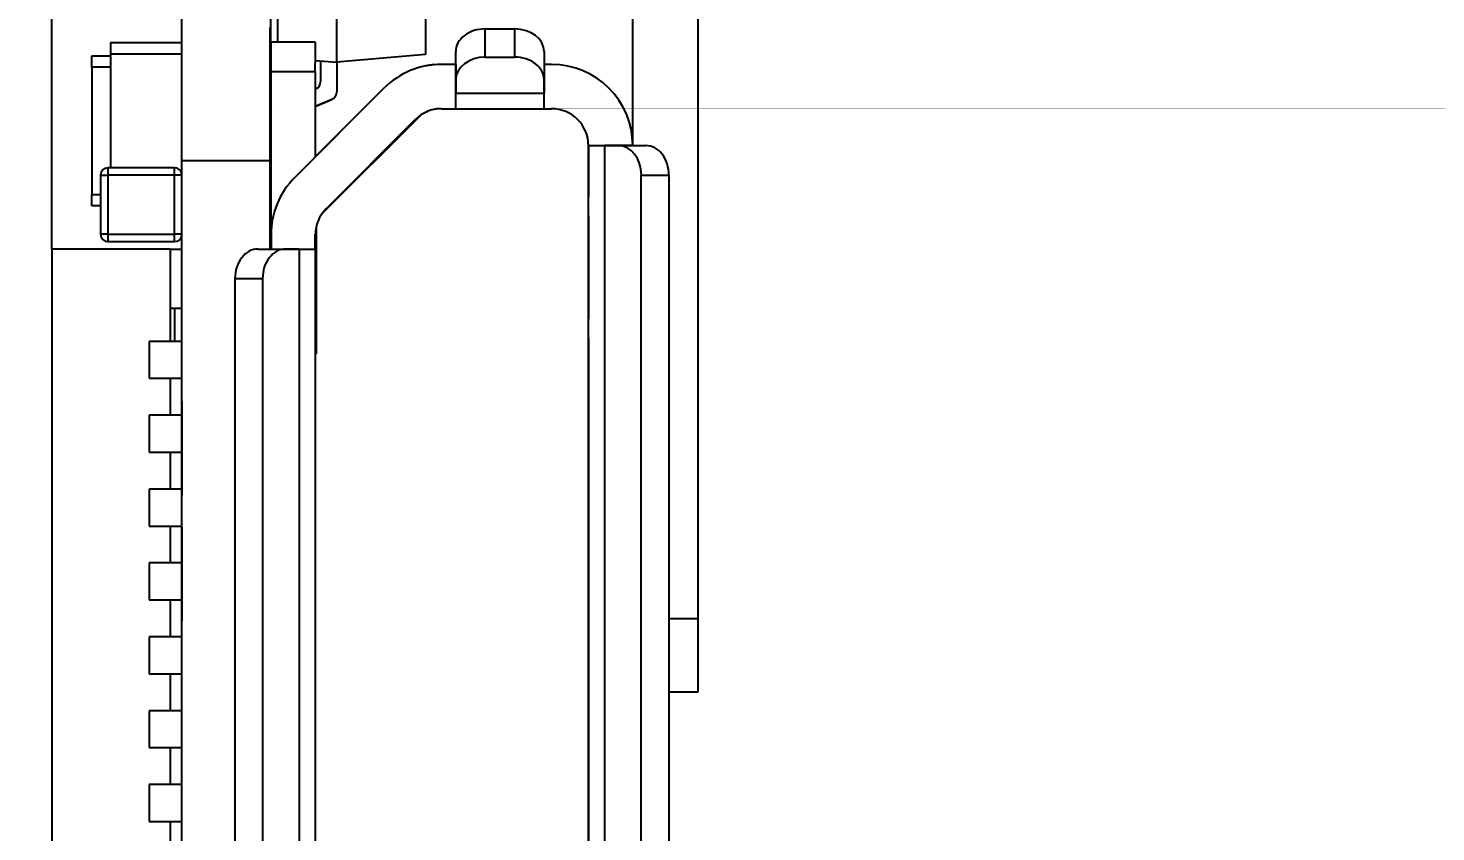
# Model space of a CAD drawing. Extents: x 78 to 182, y 87 to 136.
# Drawn here: x 172.28 to 181.81, y 107.5 to 112.94 of the extents above; entities that cross this region are included whole.
import ezdxf
from ezdxf.enums import TextEntityAlignment as Align

# ---------------------------------------------------------------- set-up
doc = ezdxf.new("R2010")
doc.units = 0
doc.layers.get('0').update_dxf_attribs({"linetype": 'CONTINUOUS'})
doc.layers.add('Dimension007', color=7, linetype='CONTINUOUS')
doc.layers.add('View004', color=7, linetype='CONTINUOUS')
doc.styles.get("Standard").update_dxf_attribs({"font": 'arial.ttf'})
doc.dimstyles.get("Standard").update_dxf_attribs({"dimscale": 0, "dimtxt": 2.5, "dimasz": 2.5, "dimexe": 1.25, "dimexo": 0.625, "dimtad": 1, "dimtxsty": 'STANDARD', "dimcen": 2.5, "dimazin": 3, "dimtfac": 1, "dimtmove": 0, "dimatfit": 3})

# ---------------------------------------------------------------- blocks, each defined once
blk = doc.blocks.new('*Dimension007')
at = {"color": 0}
for points in [[(167.438, 127.776), (167.438, 126.943), (172.438, 127.36)], [(181.812, 127.776), (181.812, 126.943), (176.812, 127.36)]]:
    blk.add_solid(points, dxfattribs=at)
at = {"layer": 'Dimension007'}
for p, q in [((172.438, 111.45), (172.438, 127.36)), ((172.438, 127.36), (176.812, 127.36)), ((176.812, 118.674), (176.812, 127.36))]:
    blk.add_line(p, q, dxfattribs=at)
blk.add_text('4.38', height=3.5, dxfattribs=at).set_placement((170.348, 127.36), align=Align.CENTER)

msp = doc.modelspace()

# ---------------------------------------------------------------- linework, layer by layer
at = {"layer": 'View004'}
for p, q in [((176.373, 112.15), (176.373, 114.95)), ((176.373, 112.15), (176.373, 114.95)), ((176.812, 114.95), (176.812, 108.95)), ((176.812, 114.95), (176.812, 108.95)), ((173.968, 112.85), (173.968, 113.979)), ((173.968, 112.85), (173.968, 113.979)), ((174.368, 112.714), (174.368, 114.014)), ((174.368, 112.714), (174.368, 114.014)), ((174.968, 113.961), (174.968, 112.766)), ((174.968, 113.961), (174.968, 112.766)), ((173.918, 113.05), (173.918, 111.45)), ((173.918, 113.05), (173.918, 111.45)), ((173.918, 113.05), (173.918, 111.45)), ((173.918, 113.05), (173.918, 111.45)), ((175.373, 112.94), (175.572, 112.94)), ((175.373, 112.94), (175.572, 112.94)), ((175.373, 112.748), (175.373, 112.94)), ((175.373, 112.748), (175.373, 112.94)), ((175.572, 112.94), (175.572, 112.748)), ((175.572, 112.94), (175.572, 112.748)), ((172.835, 112.847), (173.317, 112.847)), ((172.835, 112.847), (173.317, 112.847)), ((173.317, 112.847), (173.317, 112.847)), ((173.317, 112.847), (173.317, 112.847)), ((173.917, 112.85), (173.918, 112.85)), ((173.917, 112.85), (173.918, 112.85)), ((173.918, 112.85), (173.923, 112.85)), ((173.918, 112.85), (173.923, 112.85)), ((174.222, 112.85), (173.923, 112.85)), ((174.222, 112.85), (173.923, 112.85)), ((172.708, 112.758), (172.835, 112.758)), ((172.708, 112.758), (172.835, 112.758)), ((172.835, 112.771), (172.835, 112)), ((172.835, 112.771), (173.317, 112.771)), ((172.835, 112.771), (172.835, 112)), ((172.835, 112.771), (173.317, 112.771)), ((173.317, 112.771), (173.317, 112.771)), ((173.317, 112.771), (173.317, 112.771)), ((173.317, 112.75), (173.317, 112.75)), ((173.317, 112.75), (173.317, 112.75)), ((174.222, 112.726), (174.368, 112.714)), ((174.222, 112.726), (174.368, 112.714)), ((174.257, 112.723), (174.257, 112.582)), ((174.257, 112.723), (174.257, 112.582)), ((174.968, 112.766), (174.368, 112.714)), ((174.968, 112.766), (174.368, 112.714)), ((174.368, 112.714), (174.368, 112.514)), ((174.368, 112.714), (174.368, 112.514)), ((174.368, 112.714), (174.368, 112.514)), ((174.368, 112.714), (174.368, 112.514)), ((175.173, 112.595), (175.173, 112.786)), ((175.173, 112.595), (175.173, 112.786)), ((175.373, 112.748), (175.572, 112.748)), ((175.373, 112.748), (175.572, 112.748)), ((175.773, 112.786), (175.773, 112.595)), ((175.773, 112.786), (175.773, 112.595)), ((172.708, 112.682), (172.708, 111.818)), ((172.708, 112.682), (172.708, 111.818)), ((172.835, 112.682), (172.708, 112.682)), ((172.835, 112.682), (172.708, 112.682)), ((173.923, 111.45), (173.923, 112.65)), ((173.923, 111.45), (173.923, 112.65)), ((174.222, 112.65), (173.923, 112.65)), ((174.222, 112.65), (173.923, 112.65)), ((174.222, 112.65), (174.222, 112.074)), ((174.222, 112.65), (174.222, 112.074)), ((175.173, 112.7), (175.076, 112.7)), ((175.173, 112.7), (175.076, 112.7)), ((175.173, 112.7), (175.173, 112.505)), ((175.173, 112.7), (175.173, 112.505)), ((175.773, 112.7), (175.773, 112.505)), ((175.822, 112.7), (175.773, 112.7)), ((175.773, 112.7), (175.773, 112.505)), ((175.822, 112.7), (175.773, 112.7)), ((174.687, 112.539), (174.084, 111.935)), ((174.687, 112.539), (174.084, 111.935)), ((174.687, 112.539), (174.222, 112.074)), ((174.687, 112.539), (174.222, 112.074)), ((174.228, 112.536), (174.222, 112.534)), ((174.222, 112.534), (174.228, 112.536)), ((174.228, 112.536), (174.222, 112.534)), ((174.222, 112.534), (174.228, 112.536)), ((175.173, 112.505), (175.173, 112.595)), ((175.173, 112.505), (175.173, 112.595)), ((175.773, 112.505), (175.773, 112.595)), ((175.773, 112.505), (175.773, 112.595)), ((174.335, 112.463), (174.222, 112.414)), ((174.222, 112.414), (174.335, 112.463)), ((174.335, 112.463), (174.222, 112.414)), ((174.222, 112.414), (174.335, 112.463)), ((175.173, 112.505), (175.773, 112.505)), ((175.173, 112.505), (175.773, 112.505)), ((174.938, 112.358), (174.264, 111.685)), ((174.938, 112.358), (174.264, 111.685)), ((174.296, 111.723), (174.899, 112.327)), ((174.296, 111.723), (174.899, 112.327)), ((175.076, 112.4), (175.173, 112.4)), ((175.076, 112.4), (175.173, 112.4)), ((175.173, 112.4), (175.773, 112.4)), ((175.173, 112.4), (175.773, 112.4)), ((175.773, 112.4), (175.822, 112.4)), ((175.773, 112.4), (175.822, 112.4)), ((173.317, 112.05), (173.317, 112.25)), ((173.317, 112.05), (173.317, 112.25)), ((173.317, 112.05), (173.317, 112.25)), ((173.317, 112.05), (173.317, 112.25)), ((173.317, 112.25), (173.317, 112.25)), ((173.317, 112.25), (173.317, 112.25)), ((173.917, 112.164), (173.918, 112.164)), ((173.917, 112.164), (173.918, 112.164)), ((173.918, 112.164), (173.923, 112.164)), ((173.918, 112.164), (173.923, 112.164)), ((176.072, 112.15), (176.072, 111.925)), ((176.072, 105.75), (176.072, 112.15)), ((176.072, 112.15), (176.072, 111.925)), ((176.072, 105.75), (176.072, 112.15)), ((176.182, 112.15), (176.274, 112.15)), ((176.373, 112.15), (176.182, 112.15)), ((176.182, 112.15), (176.274, 112.15)), ((176.373, 112.15), (176.182, 112.15)), ((176.182, 105.75), (176.182, 112.15)), ((176.182, 105.75), (176.182, 112.15)), ((176.274, 112.15), (176.461, 112.15)), ((176.274, 112.15), (176.461, 112.15)), ((173.317, 111.45), (173.317, 112.05)), ((173.317, 112.05), (173.317, 112.05)), ((173.317, 111.45), (173.317, 112.05)), ((173.317, 112.05), (173.917, 112.05)), ((173.317, 105.85), (173.317, 112.05)), ((173.317, 112.05), (173.917, 112.05)), ((173.317, 105.85), (173.317, 112.05)), ((173.317, 111.45), (173.317, 112.05)), ((173.317, 112.05), (173.317, 112.05)), ((173.317, 111.45), (173.317, 112.05)), ((173.317, 105.85), (173.317, 112.05)), ((173.917, 111.45), (173.917, 112.05)), ((173.917, 111.45), (173.917, 112.05)), ((173.917, 112.05), (173.918, 112.05)), ((173.917, 112.05), (173.918, 112.05)), ((173.918, 112.05), (173.923, 112.05)), ((173.918, 112.05), (173.923, 112.05)), ((172.768, 111.95), (172.768, 111.55)), ((172.768, 111.95), (172.768, 111.55)), ((172.768, 111.95), (172.768, 111.55)), ((172.768, 111.95), (172.768, 111.55)), ((172.768, 111.95), (172.768, 111.55)), ((172.768, 111.95), (172.768, 111.55)), ((173.268, 112), (172.817, 112)), ((173.268, 112), (172.817, 112)), ((173.268, 112), (172.817, 112)), ((173.268, 112), (172.817, 112)), ((173.268, 112), (172.817, 112)), ((173.268, 112), (172.817, 112)), ((172.817, 111.95), (172.817, 111.55)), ((172.817, 111.95), (172.817, 111.55)), ((173.268, 111.95), (172.817, 111.95)), ((173.268, 111.95), (172.817, 111.95)), ((172.817, 111.95), (172.817, 111.55)), ((172.817, 111.95), (172.817, 111.55)), ((173.268, 111.95), (172.817, 111.95)), ((173.268, 111.95), (172.817, 111.95)), ((172.817, 111.95), (172.817, 111.55)), ((173.268, 111.95), (172.817, 111.95)), ((172.817, 111.95), (172.817, 111.55)), ((173.268, 111.95), (172.817, 111.95)), ((173.268, 111.55), (173.268, 111.95)), ((173.268, 111.55), (173.268, 111.95)), ((173.268, 111.55), (173.268, 111.95)), ((173.268, 111.55), (173.268, 111.95)), ((173.268, 111.55), (173.268, 111.95)), ((173.268, 111.55), (173.268, 111.95)), ((176.43, 105.95), (176.43, 111.95)), ((176.43, 105.95), (176.43, 111.95)), ((176.43, 111.95), (176.617, 111.95)), ((176.43, 111.95), (176.617, 111.95)), ((176.618, 105.95), (176.618, 111.95)), ((176.618, 105.95), (176.618, 111.95)), ((173.917, 111.85), (173.918, 111.85)), ((173.917, 111.85), (173.918, 111.85)), ((173.918, 111.85), (173.923, 111.85)), ((173.918, 111.85), (173.923, 111.85)), ((172.708, 111.818), (172.768, 111.818)), ((172.708, 111.818), (172.768, 111.818)), ((176.072, 111.675), (176.072, 111.8)), ((176.072, 111.675), (176.072, 111.8)), ((172.768, 111.742), (172.708, 111.742)), ((172.768, 111.742), (172.708, 111.742)), ((176.072, 110.975), (176.072, 111.675)), ((176.072, 111.675), (176.072, 110.975)), ((176.072, 110.975), (176.072, 111.675)), ((176.072, 111.675), (176.072, 110.975)), ((174.227, 111.596), (174.227, 110.74)), ((174.227, 111.596), (174.227, 110.74)), ((172.817, 111.55), (173.268, 111.55)), ((172.817, 111.55), (173.268, 111.55)), ((172.817, 111.55), (173.268, 111.55)), ((172.817, 111.55), (173.268, 111.55)), ((172.817, 111.55), (173.268, 111.55)), ((172.817, 111.55), (173.268, 111.55)), ((172.817, 111.5), (173.268, 111.5)), ((172.817, 111.5), (173.268, 111.5)), ((172.817, 111.5), (173.268, 111.5)), ((172.817, 111.5), (173.268, 111.5)), ((172.817, 111.5), (173.268, 111.5)), ((172.817, 111.5), (173.268, 111.5)), ((173.923, 111.546), (173.923, 111.45)), ((173.923, 111.546), (173.923, 111.45)), ((174.222, 111.45), (174.222, 111.546)), ((174.222, 111.45), (174.222, 111.546)), ((173.238, 111.45), (172.438, 111.45)), ((172.438, 111.45), (172.438, 104.45)), ((173.238, 111.45), (172.438, 111.45)), ((172.438, 111.45), (172.438, 104.45)), ((173.238, 111.45), (173.238, 110.825)), ((173.238, 111.45), (173.317, 111.45)), ((173.238, 111.45), (173.238, 110.825)), ((173.238, 111.45), (173.317, 111.45)), ((173.317, 111.042), (173.317, 111.45)), ((173.317, 111.042), (173.317, 111.45)), ((173.317, 111.45), (173.317, 111.45)), ((173.317, 111.45), (173.317, 111.45)), ((173.317, 111.45), (173.317, 111.45)), ((173.317, 111.042), (173.317, 111.45)), ((173.317, 111.042), (173.317, 111.45)), ((173.317, 111.45), (173.317, 111.45)), ((173.834, 111.45), (174.021, 111.45)), ((173.834, 111.45), (174.021, 111.45)), ((173.923, 111.45), (174.113, 111.45)), ((173.923, 111.45), (174.113, 111.45)), ((174.113, 111.45), (174.021, 111.45)), ((174.113, 111.45), (174.021, 111.45)), ((174.113, 111.45), (174.113, 106.45)), ((174.113, 111.45), (174.113, 106.45)), ((174.222, 111.45), (174.222, 106.45)), ((174.222, 111.45), (174.222, 106.45)), ((173.678, 106.65), (173.678, 111.25)), ((173.678, 106.65), (173.678, 111.25)), ((173.678, 111.25), (173.865, 111.25)), ((173.678, 111.25), (173.865, 111.25)), ((173.865, 111.25), (173.865, 106.65)), ((173.865, 111.25), (173.865, 106.65)), ((173.238, 111.05), (173.317, 111.05)), ((173.238, 111.05), (173.317, 111.05)), ((173.268, 111.05), (173.268, 110.825)), ((173.268, 111.05), (173.268, 110.825)), ((173.268, 111.05), (173.268, 110.825)), ((173.268, 111.05), (173.268, 110.825)), ((173.268, 111.05), (173.268, 110.825)), ((173.268, 111.05), (173.268, 110.825)), ((173.317, 111.05), (173.317, 111.05)), ((173.317, 111.05), (173.317, 111.05)), ((173.317, 111.042), (173.317, 111.042)), ((173.317, 111.042), (173.317, 111.042)), ((173.317, 111), (173.317, 111)), ((173.317, 110.84), (173.317, 111)), ((173.317, 110.84), (173.317, 111)), ((173.317, 111), (173.317, 111)), ((173.317, 110.84), (173.317, 111)), ((173.317, 110.84), (173.317, 111)), ((176.072, 110.85), (176.072, 110.975)), ((176.072, 110.85), (176.072, 110.975)), ((173.097, 110.825), (173.097, 110.575)), ((173.238, 110.825), (173.097, 110.825)), ((173.097, 110.825), (173.097, 110.575)), ((173.238, 110.825), (173.097, 110.825)), ((173.317, 110.825), (173.238, 110.825)), ((173.317, 110.825), (173.238, 110.825)), ((173.317, 110.84), (173.317, 110.84)), ((173.317, 110.84), (173.317, 110.84)), ((173.317, 110.84), (173.317, 110.84)), ((173.317, 110.84), (173.317, 110.84)), ((173.317, 110.84), (173.317, 110.84)), ((173.317, 110.84), (173.317, 110.84)), ((173.317, 110.84), (173.317, 110.84)), ((173.317, 110.84), (173.317, 110.84)), ((173.317, 110.825), (173.317, 110.825)), ((173.317, 110.825), (173.317, 110.825)), ((173.317, 110.602), (173.317, 110.798)), ((173.317, 110.602), (173.317, 110.798)), ((173.317, 110.602), (173.317, 110.798)), ((173.317, 110.602), (173.317, 110.798)), ((173.317, 110.798), (173.317, 110.798)), ((173.317, 110.798), (173.317, 110.798)), ((174.227, 110.875), (174.222, 110.875)), ((174.227, 110.875), (174.222, 110.875)), ((174.227, 110.757), (174.222, 110.758)), ((174.227, 110.757), (174.222, 110.758)), ((174.227, 110.74), (174.222, 110.74)), ((174.227, 110.74), (174.222, 110.74)), ((176.072, 110.725), (176.072, 107.175)), ((176.072, 110.725), (176.072, 107.175)), ((173.097, 110.575), (173.238, 110.575)), ((173.097, 110.575), (173.238, 110.575)), ((173.238, 110.575), (173.238, 110.325)), ((173.238, 110.575), (173.317, 110.575)), ((173.238, 110.575), (173.238, 110.325)), ((173.238, 110.575), (173.317, 110.575)), ((173.317, 110.602), (173.317, 110.602)), ((173.317, 110.602), (173.317, 110.602)), ((173.317, 110.575), (173.317, 110.575)), ((173.317, 110.575), (173.317, 110.575)), ((173.317, 110.56), (173.317, 110.56)), ((173.317, 110.56), (173.317, 110.56)), ((173.317, 110.418), (173.317, 110.418)), ((173.317, 110.418), (173.317, 110.418)), ((173.097, 110.325), (173.097, 110.075)), ((173.238, 110.325), (173.097, 110.325)), ((173.097, 110.325), (173.097, 110.075)), ((173.238, 110.325), (173.097, 110.325)), ((173.317, 110.325), (173.238, 110.325)), ((173.317, 110.325), (173.238, 110.325)), ((173.317, 110.325), (173.317, 110.325)), ((173.317, 110.325), (173.317, 110.325)), ((173.097, 110.075), (173.238, 110.075)), ((173.097, 110.075), (173.238, 110.075)), ((173.238, 110.075), (173.238, 109.825)), ((173.238, 110.075), (173.317, 110.075)), ((173.238, 110.075), (173.238, 109.825)), ((173.238, 110.075), (173.317, 110.075)), ((173.317, 110.075), (173.317, 110.075)), ((173.317, 110.075), (173.317, 110.075)), ((173.097, 109.825), (173.097, 109.575)), ((173.238, 109.825), (173.097, 109.825)), ((173.097, 109.825), (173.097, 109.575)), ((173.238, 109.825), (173.097, 109.825)), ((173.317, 109.825), (173.238, 109.825)), ((173.317, 109.825), (173.238, 109.825)), ((173.317, 109.825), (173.317, 109.825)), ((173.317, 109.825), (173.317, 109.825)), ((173.317, 109.602), (173.317, 109.783)), ((173.317, 109.602), (173.317, 109.783)), ((173.317, 109.602), (173.317, 109.783)), ((173.317, 109.602), (173.317, 109.783)), ((173.317, 109.783), (173.317, 109.783)), ((173.317, 109.783), (173.317, 109.783)), ((173.097, 109.575), (173.238, 109.575)), ((173.097, 109.575), (173.238, 109.575)), ((173.238, 109.575), (173.238, 109.325)), ((173.238, 109.575), (173.317, 109.575)), ((173.238, 109.575), (173.238, 109.325)), ((173.238, 109.575), (173.317, 109.575)), ((173.317, 109.602), (173.317, 109.602)), ((173.317, 109.602), (173.317, 109.602)), ((173.317, 109.575), (173.317, 109.575)), ((173.317, 109.575), (173.317, 109.575)), ((173.317, 109.568), (173.317, 109.568)), ((173.317, 109.568), (173.317, 109.568)), ((173.097, 109.325), (173.097, 109.075)), ((173.238, 109.325), (173.097, 109.325)), ((173.097, 109.325), (173.097, 109.075)), ((173.238, 109.325), (173.097, 109.325)), ((173.317, 109.325), (173.238, 109.325)), ((173.317, 109.325), (173.238, 109.325)), ((173.317, 109.325), (173.317, 109.325)), ((173.317, 109.325), (173.317, 109.325)), ((173.097, 109.075), (173.238, 109.075)), ((173.097, 109.075), (173.238, 109.075)), ((173.238, 109.075), (173.238, 108.825)), ((173.238, 109.075), (173.317, 109.075)), ((173.238, 109.075), (173.238, 108.825)), ((173.238, 109.075), (173.317, 109.075)), ((173.317, 109.075), (173.317, 109.075)), ((173.317, 109.075), (173.317, 109.075)), ((173.317, 108.933), (173.317, 108.933)), ((173.317, 108.933), (173.317, 108.933)), ((176.618, 108.95), (176.812, 108.95)), ((176.618, 108.95), (176.812, 108.95)), ((176.812, 108.95), (176.812, 108.45)), ((176.812, 108.95), (176.812, 108.45)), ((173.097, 108.825), (173.097, 108.575)), ((173.238, 108.825), (173.097, 108.825)), ((173.097, 108.825), (173.097, 108.575)), ((173.238, 108.825), (173.097, 108.825)), ((173.317, 108.825), (173.238, 108.825)), ((173.317, 108.825), (173.238, 108.825)), ((173.317, 108.84), (173.317, 108.84)), ((173.317, 108.84), (173.317, 108.84)), ((173.317, 108.84), (173.317, 108.84)), ((173.317, 108.84), (173.317, 108.84)), ((173.317, 108.825), (173.317, 108.825)), ((173.317, 108.825), (173.317, 108.825)), ((173.317, 108.602), (173.317, 108.798)), ((173.317, 108.602), (173.317, 108.798)), ((173.317, 108.602), (173.317, 108.798)), ((173.317, 108.602), (173.317, 108.798)), ((173.317, 108.798), (173.317, 108.798)), ((173.317, 108.798), (173.317, 108.798)), ((173.097, 108.575), (173.238, 108.575)), ((173.097, 108.575), (173.238, 108.575)), ((173.238, 108.575), (173.238, 108.325)), ((173.238, 108.575), (173.317, 108.575)), ((173.238, 108.575), (173.238, 108.325)), ((173.238, 108.575), (173.317, 108.575)), ((173.317, 108.602), (173.317, 108.602)), ((173.317, 108.602), (173.317, 108.602)), ((173.317, 108.575), (173.317, 108.575)), ((173.317, 108.575), (173.317, 108.575)), ((173.317, 108.56), (173.317, 108.56)), ((173.317, 108.56), (173.317, 108.56)), ((176.812, 108.45), (176.618, 108.45)), ((176.812, 108.45), (176.618, 108.45)), ((173.097, 108.325), (173.097, 108.075)), ((173.238, 108.325), (173.097, 108.325)), ((173.097, 108.325), (173.097, 108.075)), ((173.238, 108.325), (173.097, 108.325)), ((173.317, 108.325), (173.238, 108.325)), ((173.317, 108.325), (173.238, 108.325)), ((173.317, 108.34), (173.317, 108.34)), ((173.317, 108.34), (173.317, 108.34)), ((173.317, 108.34), (173.317, 108.34)), ((173.317, 108.34), (173.317, 108.34)), ((173.317, 108.325), (173.317, 108.325)), ((173.317, 108.325), (173.317, 108.325)), ((173.317, 108.102), (173.317, 108.298)), ((173.317, 108.102), (173.317, 108.298)), ((173.317, 108.102), (173.317, 108.298)), ((173.317, 108.102), (173.317, 108.298)), ((173.317, 108.298), (173.317, 108.298)), ((173.317, 108.298), (173.317, 108.298)), ((173.097, 108.075), (173.238, 108.075)), ((173.097, 108.075), (173.238, 108.075)), ((173.238, 108.075), (173.238, 107.825)), ((173.238, 108.075), (173.317, 108.075)), ((173.238, 108.075), (173.238, 107.825)), ((173.238, 108.075), (173.317, 108.075)), ((173.317, 108.102), (173.317, 108.102)), ((173.317, 108.102), (173.317, 108.102)), ((173.317, 108.075), (173.317, 108.075)), ((173.317, 108.075), (173.317, 108.075)), ((173.317, 108.06), (173.317, 108.06)), ((173.317, 108.06), (173.317, 108.06)), ((173.097, 107.825), (173.097, 107.575)), ((173.238, 107.825), (173.097, 107.825)), ((173.097, 107.825), (173.097, 107.575)), ((173.238, 107.825), (173.097, 107.825)), ((173.317, 107.825), (173.238, 107.825)), ((173.317, 107.825), (173.238, 107.825)), ((173.317, 107.84), (173.317, 107.84)), ((173.317, 107.84), (173.317, 107.84)), ((173.317, 107.84), (173.317, 107.84)), ((173.317, 107.84), (173.317, 107.84)), ((173.317, 107.825), (173.317, 107.825)), ((173.317, 107.825), (173.317, 107.825)), ((173.317, 107.602), (173.317, 107.798)), ((173.317, 107.602), (173.317, 107.798)), ((173.317, 107.602), (173.317, 107.798)), ((173.317, 107.602), (173.317, 107.798)), ((173.317, 107.798), (173.317, 107.798)), ((173.317, 107.798), (173.317, 107.798)), ((173.097, 107.575), (173.238, 107.575)), ((173.097, 107.575), (173.238, 107.575)), ((173.238, 107.575), (173.238, 107.325)), ((173.238, 107.575), (173.317, 107.575)), ((173.238, 107.575), (173.238, 107.325)), ((173.238, 107.575), (173.317, 107.575)), ((173.317, 107.602), (173.317, 107.602)), ((173.317, 107.602), (173.317, 107.602)), ((173.317, 107.575), (173.317, 107.575)), ((173.317, 107.575), (173.317, 107.575)), ((173.317, 107.56), (173.317, 107.56)), ((173.317, 107.56), (173.317, 107.56))]:
    msp.add_line(p, q, dxfattribs=at)
for centre, radius, start, end in [((175.076, 112.15), 0.55, 90, 135), ((175.076, 112.15), 0.55, 90, 135), ((175.822, 112.15), 0.55, 0, 90), ((175.822, 112.15), 0.55, 0, 90), ((174.208, 112.582), 0.05, -66.1941, 0), ((174.208, 112.582), 0.05, -66.1941, 0), ((174.208, 112.582), 0.05, -66.1941, 0), ((174.208, 112.582), 0.05, -66.1941, 0), ((174.312, 112.514), 0.055, -66.1941, 0), ((174.312, 112.514), 0.055, -66.1941, 0), ((173.972, 112.364), 0.055, 179.654, 180), ((173.972, 112.364), 0.055, 179.654, 180), ((173.972, 112.364), 0.055, 155.38, 175.415), ((173.972, 112.364), 0.055, 155.38, 175.415), ((175.076, 112.15), 0.25, 135, 135.051), ((175.076, 112.15), 0.25, 135, 135.051), ((175.076, 112.15), 0.25, 90, 135), ((175.076, 112.15), 0.25, 90, 135), ((175.076, 112.15), 0.25, 102.157, 114.47), ((175.076, 112.15), 0.25, 102.157, 114.47), ((175.822, 112.15), 0.25, 0, 90), ((175.822, 112.15), 0.25, 0, 90), ((172.817, 111.95), 0.05, 90, 180), ((172.817, 111.95), 0.05, 90, 180), ((172.817, 111.95), 0.05, 90, -180), ((172.817, 111.95), 0.05, 90, -180), ((172.817, 111.95), 0.05, 90, -180), ((172.817, 111.95), 0.05, 90, -180), ((172.817, 111.95), 0.05, 90, 180), ((172.817, 111.95), 0.05, 90, 180), ((173.268, 111.95), 0.05, 4.8088, 90), ((173.268, 111.95), 0.05, 4.8088, 90), ((173.268, 111.95), 0.05, 4.8088, 90), ((173.268, 111.95), 0.05, 4.8088, 90), ((173.268, 111.95), 0.05, 4.8088, 90), ((173.268, 111.95), 0.05, 4.8088, 90), ((173.268, 111.95), 0.05, 4.8088, 90), ((173.268, 111.95), 0.05, 4.8088, 90), ((173.268, 111.95), 0.05, 0, 0.36237), ((173.268, 111.95), 0.05, 0, 0.36237), ((173.268, 111.95), 0.05, 0, 0.36237), ((173.268, 111.95), 0.05, 0, 0.36237), ((173.268, 111.95), 0.05, 0, 0.36237), ((173.268, 111.95), 0.05, 0, 0.36237), ((173.268, 111.95), 0.05, 0, 0.36237), ((173.268, 111.95), 0.05, 0, 0.36237), ((174.472, 111.546), 0.55, 135, 180), ((174.472, 111.546), 0.55, 135, 180), ((174.472, 111.546), 0.25, 135, 180), ((174.472, 111.546), 0.25, 135, 180), ((174.472, 111.546), 0.25, 135, 180), ((174.472, 111.546), 0.25, 135, 180), ((172.817, 111.55), 0.05, 180, -90), ((172.817, 111.55), 0.05, 180, -90), ((172.817, 111.55), 0.05, 180, -90), ((172.817, 111.55), 0.05, 180, -90), ((172.817, 111.55), 0.05, 180, -90), ((172.817, 111.55), 0.05, 180, -90), ((172.817, 111.55), 0.05, 180, -90), ((172.817, 111.55), 0.05, 180, -90), ((173.268, 111.55), 0.05, -90, -4.8088), ((173.268, 111.55), 0.05, -90, -4.8088), ((173.268, 111.55), 0.05, -90, -4.8088), ((173.268, 111.55), 0.05, -90, -4.8088), ((173.268, 111.55), 0.05, -90, -4.8088), ((173.268, 111.55), 0.05, -90, -4.8088), ((173.268, 111.55), 0.05, -90, -4.8088), ((173.268, 111.55), 0.05, -90, -4.8088), ((173.268, 111.55), 0.05, -0.36237, 0), ((173.268, 111.55), 0.05, -0.36237, 0), ((173.268, 111.55), 0.05, -0.36237, 0), ((173.268, 111.55), 0.05, -0.36237, 0), ((173.268, 111.55), 0.05, -0.36237, 0), ((173.268, 111.55), 0.05, -0.36237, 0), ((173.268, 111.55), 0.05, -0.36237, 0), ((173.268, 111.55), 0.05, -0.36237, 0)]:
    msp.add_arc(centre, radius, start, end, dxfattribs=at)
for centre, major_axis, ratio, start_param, end_param in [((175.373, 112.786), (0.2, 0), 0.769614, -4.71239, -3.14159), ((175.373, 112.786), (0.2, 0), 0.769614, -4.71239, -3.14159), ((175.572, 112.786), (0.2, 0), 0.769614, 0, -4.71239), ((175.572, 112.786), (0.2, 0), 0.769614, 0, -4.71239), ((175.373, 112.595), (-0.2, 0), 0.769614, 4.71239, 0), ((175.373, 112.595), (-0.2, 0), 0.769614, 4.71239, 0), ((175.572, 112.595), (-0.2, 0), 0.769614, 3.14159, 4.71239), ((175.572, 112.595), (-0.2, 0), 0.769614, 3.14159, 4.71239), ((176.274, 111.95), (0, 0.2), 0.781629, 4.71239, 0), ((176.274, 111.95), (0, 0.2), 0.781629, 4.71239, 0), ((176.461, 111.95), (0, -0.2), 0.781629, -4.71239, -3.14159), ((176.461, 111.95), (0, -0.2), 0.781629, -4.71239, -3.14159), ((173.834, 111.25), (0, 0.2), 0.781629, -6.28319, -4.71239), ((173.834, 111.25), (0, 0.2), 0.781629, -6.28319, -4.71239), ((174.021, 111.25), (0, -0.2), 0.781629, 3.14159, 4.71239), ((174.021, 111.25), (0, -0.2), 0.781629, 3.14159, 4.71239)]:
    msp.add_ellipse(centre, major_axis=major_axis, ratio=ratio, start_param=start_param, end_param=end_param, dxfattribs=at)
for points, degree, knots in [([(173.317, 112.75), (173.317, 112.881), (173.317, 113.01), (173.317, 113.104), (173.317, 113.196), (173.317, 113.25), (173.317, 113.25)], 3, [0, 0, 0, 0, 0.785398, 0.785398, 0.785398, 1.5708, 1.5708, 1.5708, 1.5708]), ([(173.317, 112.75), (173.317, 112.881), (173.317, 113.01), (173.317, 113.104), (173.317, 113.196), (173.317, 113.25), (173.317, 113.25)], 3, [0, 0, 0, 0, 0.785398, 0.785398, 0.785398, 1.5708, 1.5708, 1.5708, 1.5708]), ([(173.317, 112.75), (173.317, 112.881), (173.317, 113.01), (173.317, 113.104), (173.317, 113.196), (173.317, 113.25), (173.317, 113.25)], 3, [0, 0, 0, 0, 0.785398, 0.785398, 0.785398, 1.5708, 1.5708, 1.5708, 1.5708]), ([(173.317, 112.75), (173.317, 112.881), (173.317, 113.01), (173.317, 113.104), (173.317, 113.196), (173.317, 113.25), (173.317, 113.25)], 3, [0, 0, 0, 0, 0.785398, 0.785398, 0.785398, 1.5708, 1.5708, 1.5708, 1.5708]), ([(173.317, 112.25), (173.317, 112.25), (173.317, 112.304), (173.317, 112.396), (173.317, 112.49), (173.317, 112.619), (173.317, 112.75)], 3, [4.71239, 4.71239, 4.71239, 4.71239, 5.49779, 5.49779, 5.49779, 6.28319, 6.28319, 6.28319, 6.28319]), ([(173.317, 112.25), (173.317, 112.25), (173.317, 112.304), (173.317, 112.396), (173.317, 112.49), (173.317, 112.619), (173.317, 112.75)], 3, [4.71239, 4.71239, 4.71239, 4.71239, 5.49779, 5.49779, 5.49779, 6.28319, 6.28319, 6.28319, 6.28319]), ([(173.317, 112.25), (173.317, 112.25), (173.317, 112.304), (173.317, 112.396), (173.317, 112.49), (173.317, 112.619), (173.317, 112.75)], 3, [4.71239, 4.71239, 4.71239, 4.71239, 5.49779, 5.49779, 5.49779, 6.28319, 6.28319, 6.28319, 6.28319]), ([(173.317, 112.25), (173.317, 112.25), (173.317, 112.304), (173.317, 112.396), (173.317, 112.49), (173.317, 112.619), (173.317, 112.75)], 3, [4.71239, 4.71239, 4.71239, 4.71239, 5.49779, 5.49779, 5.49779, 6.28319, 6.28319, 6.28319, 6.28319]), ([(173.317, 110.418), (173.317, 110.414), (173.317, 110.41), (173.317, 110.398), (173.317, 110.386), (173.317, 110.367), (173.317, 110.348), (173.317, 110.323), (173.317, 110.298), (173.317, 110.268), (173.317, 110.238), (173.317, 110.172), (173.317, 110.1), (173.317, 110.065), (173.317, 110.029), (173.317, 109.96), (173.317, 109.902), (173.317, 109.877), (173.317, 109.852), (173.317, 109.833), (173.317, 109.814), (173.317, 109.802), (173.317, 109.79), (173.317, 109.786), (173.317, 109.783)], 2, [0, 0, 0, 0.224399, 0.224399, 0.448799, 0.448799, 0.673198, 0.673198, 0.897598, 0.897598, 1.122, 1.122, 1.5708, 1.5708, 1.7952, 1.7952, 2.24399, 2.24399, 2.46839, 2.46839, 2.69279, 2.69279, 2.91719, 2.91719, 3.14159, 3.14159, 3.14159]), ([(173.317, 110.418), (173.317, 110.414), (173.317, 110.41), (173.317, 110.398), (173.317, 110.386), (173.317, 110.367), (173.317, 110.348), (173.317, 110.323), (173.317, 110.298), (173.317, 110.268), (173.317, 110.238), (173.317, 110.172), (173.317, 110.1), (173.317, 110.065), (173.317, 110.029), (173.317, 109.96), (173.317, 109.902), (173.317, 109.877), (173.317, 109.852), (173.317, 109.833), (173.317, 109.814), (173.317, 109.802), (173.317, 109.79), (173.317, 109.786), (173.317, 109.783)], 2, [0, 0, 0, 0.224399, 0.224399, 0.448799, 0.448799, 0.673198, 0.673198, 0.897598, 0.897598, 1.122, 1.122, 1.5708, 1.5708, 1.7952, 1.7952, 2.24399, 2.24399, 2.46839, 2.46839, 2.69279, 2.69279, 2.91719, 2.91719, 3.14159, 3.14159, 3.14159]), ([(173.317, 110.418), (173.317, 110.414), (173.317, 110.41), (173.317, 110.398), (173.317, 110.386), (173.317, 110.367), (173.317, 110.348), (173.317, 110.323), (173.317, 110.298), (173.317, 110.268), (173.317, 110.238), (173.317, 110.172), (173.317, 110.1), (173.317, 110.065), (173.317, 110.029), (173.317, 109.96), (173.317, 109.902), (173.317, 109.877), (173.317, 109.852), (173.317, 109.833), (173.317, 109.814), (173.317, 109.802), (173.317, 109.79), (173.317, 109.786), (173.317, 109.783)], 2, [0, 0, 0, 0.224399, 0.224399, 0.448799, 0.448799, 0.673198, 0.673198, 0.897598, 0.897598, 1.122, 1.122, 1.5708, 1.5708, 1.7952, 1.7952, 2.24399, 2.24399, 2.46839, 2.46839, 2.69279, 2.69279, 2.91719, 2.91719, 3.14159, 3.14159, 3.14159]), ([(173.317, 110.418), (173.317, 110.414), (173.317, 110.41), (173.317, 110.398), (173.317, 110.386), (173.317, 110.367), (173.317, 110.348), (173.317, 110.323), (173.317, 110.298), (173.317, 110.268), (173.317, 110.238), (173.317, 110.172), (173.317, 110.1), (173.317, 110.065), (173.317, 110.029), (173.317, 109.96), (173.317, 109.902), (173.317, 109.877), (173.317, 109.852), (173.317, 109.833), (173.317, 109.814), (173.317, 109.802), (173.317, 109.79), (173.317, 109.786), (173.317, 109.783)], 2, [0, 0, 0, 0.224399, 0.224399, 0.448799, 0.448799, 0.673198, 0.673198, 0.897598, 0.897598, 1.122, 1.122, 1.5708, 1.5708, 1.7952, 1.7952, 2.24399, 2.24399, 2.46839, 2.46839, 2.69279, 2.69279, 2.91719, 2.91719, 3.14159, 3.14159, 3.14159]), ([(173.317, 109.568), (173.317, 109.564), (173.317, 109.56), (173.317, 109.548), (173.317, 109.536), (173.317, 109.517), (173.317, 109.498), (173.317, 109.473), (173.317, 109.448), (173.317, 109.418), (173.317, 109.388), (173.317, 109.322), (173.317, 109.25), (173.317, 109.215), (173.317, 109.179), (173.317, 109.11), (173.317, 109.052), (173.317, 109.027), (173.317, 109.002), (173.317, 108.983), (173.317, 108.964), (173.317, 108.952), (173.317, 108.94), (173.317, 108.936), (173.317, 108.933)], 2, [0, 0, 0, 0.224399, 0.224399, 0.448799, 0.448799, 0.673198, 0.673198, 0.897598, 0.897598, 1.122, 1.122, 1.5708, 1.5708, 1.7952, 1.7952, 2.24399, 2.24399, 2.46839, 2.46839, 2.69279, 2.69279, 2.91719, 2.91719, 3.14159, 3.14159, 3.14159]), ([(173.317, 109.568), (173.317, 109.564), (173.317, 109.56), (173.317, 109.548), (173.317, 109.536), (173.317, 109.517), (173.317, 109.498), (173.317, 109.473), (173.317, 109.448), (173.317, 109.418), (173.317, 109.388), (173.317, 109.322), (173.317, 109.25), (173.317, 109.215), (173.317, 109.179), (173.317, 109.11), (173.317, 109.052), (173.317, 109.027), (173.317, 109.002), (173.317, 108.983), (173.317, 108.964), (173.317, 108.952), (173.317, 108.94), (173.317, 108.936), (173.317, 108.933)], 2, [0, 0, 0, 0.224399, 0.224399, 0.448799, 0.448799, 0.673198, 0.673198, 0.897598, 0.897598, 1.122, 1.122, 1.5708, 1.5708, 1.7952, 1.7952, 2.24399, 2.24399, 2.46839, 2.46839, 2.69279, 2.69279, 2.91719, 2.91719, 3.14159, 3.14159, 3.14159]), ([(173.317, 109.568), (173.317, 109.564), (173.317, 109.56), (173.317, 109.548), (173.317, 109.536), (173.317, 109.517), (173.317, 109.498), (173.317, 109.473), (173.317, 109.448), (173.317, 109.418), (173.317, 109.388), (173.317, 109.322), (173.317, 109.25), (173.317, 109.215), (173.317, 109.179), (173.317, 109.11), (173.317, 109.052), (173.317, 109.027), (173.317, 109.002), (173.317, 108.983), (173.317, 108.964), (173.317, 108.952), (173.317, 108.94), (173.317, 108.936), (173.317, 108.933)], 2, [0, 0, 0, 0.224399, 0.224399, 0.448799, 0.448799, 0.673198, 0.673198, 0.897598, 0.897598, 1.122, 1.122, 1.5708, 1.5708, 1.7952, 1.7952, 2.24399, 2.24399, 2.46839, 2.46839, 2.69279, 2.69279, 2.91719, 2.91719, 3.14159, 3.14159, 3.14159]), ([(173.317, 109.568), (173.317, 109.564), (173.317, 109.56), (173.317, 109.548), (173.317, 109.536), (173.317, 109.517), (173.317, 109.498), (173.317, 109.473), (173.317, 109.448), (173.317, 109.418), (173.317, 109.388), (173.317, 109.322), (173.317, 109.25), (173.317, 109.215), (173.317, 109.179), (173.317, 109.11), (173.317, 109.052), (173.317, 109.027), (173.317, 109.002), (173.317, 108.983), (173.317, 108.964), (173.317, 108.952), (173.317, 108.94), (173.317, 108.936), (173.317, 108.933)], 2, [0, 0, 0, 0.224399, 0.224399, 0.448799, 0.448799, 0.673198, 0.673198, 0.897598, 0.897598, 1.122, 1.122, 1.5708, 1.5708, 1.7952, 1.7952, 2.24399, 2.24399, 2.46839, 2.46839, 2.69279, 2.69279, 2.91719, 2.91719, 3.14159, 3.14159, 3.14159])]:
    msp.add_open_spline(points, degree=degree, knots=knots, dxfattribs=at)
for points, degree in [([(173.317, 112.05), (173.317, 112.401), (173.318, 112.731), (173.317, 112.95)], 3), ([(173.317, 112.05), (173.317, 112.401), (173.318, 112.731), (173.317, 112.95)], 3), ([(173.317, 112.05), (173.317, 112.401), (173.318, 112.731), (173.317, 112.95)], 3), ([(173.917, 112.05), (173.917, 112.401), (173.917, 112.731), (173.917, 112.95)], 3), ([(173.917, 112.05), (173.917, 112.401), (173.917, 112.731), (173.917, 112.95)], 3), ([(172.835, 112.847), (172.835, 112.806), (172.835, 112.77), (172.835, 112.771)], 3), ([(172.835, 112.847), (172.835, 112.806), (172.835, 112.77), (172.835, 112.771)], 3), ([(173.923, 112.65), (173.922, 112.757), (173.923, 112.852), (173.923, 112.85)], 3), ([(173.923, 112.65), (173.922, 112.757), (173.923, 112.852), (173.923, 112.85)], 3), ([(174.222, 112.65), (174.222, 112.757), (174.223, 112.852), (174.222, 112.85)], 3), ([(174.222, 112.65), (174.222, 112.757), (174.223, 112.852), (174.222, 112.85)], 3), ([(172.708, 112.682), (172.708, 112.723), (172.708, 112.759), (172.708, 112.758)], 3), ([(172.708, 112.682), (172.708, 112.723), (172.708, 112.759), (172.708, 112.758)], 3), ([(175.026, 112.698), (174.973, 112.69)], 1), ([(175.026, 112.698), (174.973, 112.69)], 1), ([(175.025, 112.698), (175.026, 112.698)], 1), ([(175.025, 112.698), (175.026, 112.698)], 1), ([(175.173, 112.4), (175.173, 112.403), (175.173, 112.505)], 2), ([(175.173, 112.4), (175.173, 112.403), (175.173, 112.505)], 2), ([(175.773, 112.4), (175.772, 112.403), (175.773, 112.505)], 2), ([(175.773, 112.4), (175.772, 112.403), (175.773, 112.505)], 2), ([(174.972, 112.378), (174.973, 112.378)], 1), ([(174.972, 112.378), (174.973, 112.378)], 1), ([(175.026, 112.395), (175.023, 112.394)], 1), ([(175.026, 112.395), (175.023, 112.394)], 1), ([(175.076, 112.4), (175.051, 112.4), (175.026, 112.395)], 2), ([(175.076, 112.4), (175.051, 112.4), (175.026, 112.395)], 2), ([(176.072, 112.15), (176.076, 112.15), (176.182, 112.15)], 2), ([(176.072, 112.15), (176.076, 112.15), (176.182, 112.15)], 2), ([(172.768, 111.95), (172.767, 111.95), (172.791, 111.95), (172.817, 111.95)], 3), ([(172.768, 111.95), (172.767, 111.95), (172.791, 111.95), (172.817, 111.95)], 3), ([(172.768, 111.95), (172.767, 111.95), (172.791, 111.95), (172.817, 111.95)], 3), ([(172.768, 111.95), (172.767, 111.95), (172.791, 111.95), (172.817, 111.95)], 3), ([(172.768, 111.95), (172.767, 111.95), (172.791, 111.95), (172.817, 111.95)], 3), ([(172.768, 111.95), (172.767, 111.95), (172.791, 111.95), (172.817, 111.95)], 3), ([(172.817, 112), (172.818, 112.001), (172.817, 111.977), (172.817, 111.95)], 3), ([(172.817, 112), (172.818, 112.001), (172.817, 111.977), (172.817, 111.95)], 3), ([(172.817, 112), (172.818, 112.001), (172.817, 111.977), (172.817, 111.95)], 3), ([(172.817, 112), (172.818, 112.001), (172.817, 111.977), (172.817, 111.95)], 3), ([(172.817, 112), (172.818, 112.001), (172.817, 111.977), (172.817, 111.95)], 3), ([(172.817, 112), (172.818, 112.001), (172.817, 111.977), (172.817, 111.95)], 3), ([(173.268, 111.95), (173.267, 111.977), (173.268, 112.001), (173.268, 112)], 3), ([(173.268, 111.95), (173.267, 111.977), (173.268, 112.001), (173.268, 112)], 3), ([(173.268, 111.95), (173.267, 111.977), (173.268, 112.001), (173.268, 112)], 3), ([(173.268, 111.95), (173.267, 111.977), (173.268, 112.001), (173.268, 112)], 3), ([(173.268, 111.95), (173.267, 111.977), (173.268, 112.001), (173.268, 112)], 3), ([(173.268, 111.95), (173.267, 111.977), (173.268, 112.001), (173.268, 112)], 3), ([(173.317, 111.95), (173.316, 111.95), (173.293, 111.95), (173.268, 111.95)], 3), ([(173.317, 111.95), (173.316, 111.95), (173.293, 111.95), (173.268, 111.95)], 3), ([(173.317, 111.95), (173.316, 111.95), (173.293, 111.95), (173.268, 111.95)], 3), ([(173.317, 111.95), (173.316, 111.95), (173.293, 111.95), (173.268, 111.95)], 3), ([(173.317, 111.95), (173.316, 111.95), (173.293, 111.95), (173.268, 111.95)], 3), ([(173.317, 111.95), (173.316, 111.95), (173.293, 111.95), (173.268, 111.95)], 3), ([(173.317, 111.95), (173.317, 111.95)], 1), ([(173.317, 111.95), (173.317, 111.95)], 1), ([(173.317, 111.95), (173.317, 111.95)], 1), ([(173.317, 111.95), (173.317, 111.95)], 1), ([(173.317, 111.95), (173.317, 111.95)], 1), ([(173.317, 111.95), (173.317, 111.95)], 1), ([(176.072, 111.925), (176.072, 111.926), (176.073, 111.867), (176.072, 111.8)], 3), ([(176.072, 111.925), (176.072, 111.926), (176.073, 111.867), (176.072, 111.8)], 3), ([(172.708, 111.742), (172.708, 111.741), (172.708, 111.777), (172.708, 111.818)], 3), ([(172.708, 111.742), (172.708, 111.741), (172.708, 111.777), (172.708, 111.818)], 3), ([(172.817, 111.55), (172.791, 111.55), (172.767, 111.55), (172.768, 111.55)], 3), ([(172.817, 111.55), (172.791, 111.55), (172.767, 111.55), (172.768, 111.55)], 3), ([(172.817, 111.55), (172.791, 111.55), (172.767, 111.55), (172.768, 111.55)], 3), ([(172.817, 111.55), (172.791, 111.55), (172.767, 111.55), (172.768, 111.55)], 3), ([(172.817, 111.55), (172.791, 111.55), (172.767, 111.55), (172.768, 111.55)], 3), ([(172.817, 111.55), (172.791, 111.55), (172.767, 111.55), (172.768, 111.55)], 3), ([(172.817, 111.55), (172.818, 111.523), (172.817, 111.499), (172.817, 111.5)], 3), ([(172.817, 111.55), (172.818, 111.523), (172.817, 111.499), (172.817, 111.5)], 3), ([(172.817, 111.55), (172.818, 111.523), (172.817, 111.499), (172.817, 111.5)], 3), ([(172.817, 111.55), (172.818, 111.523), (172.817, 111.499), (172.817, 111.5)], 3), ([(172.817, 111.55), (172.818, 111.523), (172.817, 111.499), (172.817, 111.5)], 3), ([(172.817, 111.55), (172.818, 111.523), (172.817, 111.499), (172.817, 111.5)], 3), ([(173.268, 111.5), (173.267, 111.499), (173.268, 111.523), (173.268, 111.55)], 3), ([(173.268, 111.5), (173.267, 111.499), (173.268, 111.523), (173.268, 111.55)], 3), ([(173.268, 111.5), (173.267, 111.499), (173.268, 111.523), (173.268, 111.55)], 3), ([(173.268, 111.5), (173.267, 111.499), (173.268, 111.523), (173.268, 111.55)], 3), ([(173.268, 111.5), (173.267, 111.499), (173.268, 111.523), (173.268, 111.55)], 3), ([(173.268, 111.5), (173.267, 111.499), (173.268, 111.523), (173.268, 111.55)], 3), ([(173.317, 111.55), (173.316, 111.55), (173.293, 111.55), (173.268, 111.55)], 3), ([(173.317, 111.55), (173.316, 111.55), (173.293, 111.55), (173.268, 111.55)], 3), ([(173.317, 111.55), (173.316, 111.55), (173.293, 111.55), (173.268, 111.55)], 3), ([(173.317, 111.55), (173.316, 111.55), (173.293, 111.55), (173.268, 111.55)], 3), ([(173.317, 111.55), (173.316, 111.55), (173.293, 111.55), (173.268, 111.55)], 3), ([(173.317, 111.55), (173.316, 111.55), (173.293, 111.55), (173.268, 111.55)], 3), ([(173.317, 111.55), (173.317, 111.55)], 1), ([(173.317, 111.55), (173.317, 111.55)], 1), ([(173.317, 111.55), (173.317, 111.55)], 1), ([(173.317, 111.55), (173.317, 111.55)], 1), ([(173.317, 111.55), (173.317, 111.55)], 1), ([(173.317, 111.55), (173.317, 111.55)], 1), ([(174.113, 111.45), (174.219, 111.45), (174.222, 111.45)], 2), ([(174.113, 111.45), (174.219, 111.45), (174.222, 111.45)], 2), ([(173.317, 111), (173.317, 111), (173.317, 111.02), (173.317, 111.042)], 3), ([(173.317, 111), (173.317, 111), (173.317, 111.02), (173.317, 111.042)], 3), ([(173.317, 111), (173.317, 111), (173.317, 111.02), (173.317, 111.042)], 3), ([(173.317, 111), (173.317, 111), (173.317, 111.02), (173.317, 111.042)], 3), ([(173.317, 110.798), (173.317, 110.82), (173.317, 110.84), (173.317, 110.84)], 3), ([(173.317, 110.798), (173.317, 110.82), (173.317, 110.84), (173.317, 110.84)], 3), ([(173.317, 110.798), (173.317, 110.82), (173.317, 110.84), (173.317, 110.84)], 3), ([(173.317, 110.798), (173.317, 110.82), (173.317, 110.84), (173.317, 110.84)], 3), ([(176.072, 110.85), (176.072, 110.783), (176.072, 110.724), (176.072, 110.725)], 3), ([(176.072, 110.85), (176.072, 110.783), (176.072, 110.724), (176.072, 110.725)], 3), ([(173.317, 110.56), (173.317, 110.56), (173.317, 110.58), (173.317, 110.602)], 3), ([(173.317, 110.56), (173.317, 110.56), (173.317, 110.58), (173.317, 110.602)], 3), ([(173.317, 110.56), (173.317, 110.56), (173.317, 110.58), (173.317, 110.602)], 3), ([(173.317, 110.56), (173.317, 110.56), (173.317, 110.58), (173.317, 110.602)], 3), ([(173.317, 109.568), (173.317, 109.58), (173.317, 109.602)], 2), ([(173.317, 109.568), (173.317, 109.58), (173.317, 109.602)], 2), ([(173.317, 109.568), (173.317, 109.58), (173.317, 109.602)], 2), ([(173.317, 109.568), (173.317, 109.58), (173.317, 109.602)], 2), ([(173.317, 108.798), (173.317, 108.82), (173.317, 108.84), (173.317, 108.84)], 3), ([(173.317, 108.798), (173.317, 108.82), (173.317, 108.84), (173.317, 108.84)], 3), ([(173.317, 108.798), (173.317, 108.82), (173.317, 108.84), (173.317, 108.84)], 3), ([(173.317, 108.798), (173.317, 108.82), (173.317, 108.84), (173.317, 108.84)], 3), ([(173.317, 108.56), (173.317, 108.56), (173.317, 108.58), (173.317, 108.602)], 3), ([(173.317, 108.56), (173.317, 108.56), (173.317, 108.58), (173.317, 108.602)], 3), ([(173.317, 108.56), (173.317, 108.56), (173.317, 108.58), (173.317, 108.602)], 3), ([(173.317, 108.56), (173.317, 108.56), (173.317, 108.58), (173.317, 108.602)], 3), ([(173.317, 108.298), (173.317, 108.32), (173.317, 108.34), (173.317, 108.34)], 3), ([(173.317, 108.298), (173.317, 108.32), (173.317, 108.34), (173.317, 108.34)], 3), ([(173.317, 108.298), (173.317, 108.32), (173.317, 108.34), (173.317, 108.34)], 3), ([(173.317, 108.298), (173.317, 108.32), (173.317, 108.34), (173.317, 108.34)], 3), ([(173.317, 108.06), (173.317, 108.06), (173.317, 108.08), (173.317, 108.102)], 3), ([(173.317, 108.06), (173.317, 108.06), (173.317, 108.08), (173.317, 108.102)], 3), ([(173.317, 108.06), (173.317, 108.06), (173.317, 108.08), (173.317, 108.102)], 3), ([(173.317, 108.06), (173.317, 108.06), (173.317, 108.08), (173.317, 108.102)], 3), ([(173.317, 107.798), (173.317, 107.82), (173.317, 107.84), (173.317, 107.84)], 3), ([(173.317, 107.798), (173.317, 107.82), (173.317, 107.84), (173.317, 107.84)], 3), ([(173.317, 107.798), (173.317, 107.82), (173.317, 107.84), (173.317, 107.84)], 3), ([(173.317, 107.798), (173.317, 107.82), (173.317, 107.84), (173.317, 107.84)], 3), ([(173.317, 107.56), (173.317, 107.56), (173.317, 107.58), (173.317, 107.602)], 3), ([(173.317, 107.56), (173.317, 107.56), (173.317, 107.58), (173.317, 107.602)], 3), ([(173.317, 107.56), (173.317, 107.56), (173.317, 107.58), (173.317, 107.602)], 3), ([(173.317, 107.56), (173.317, 107.56), (173.317, 107.58), (173.317, 107.602)], 3)]:
    msp.add_open_spline(points, degree=degree, dxfattribs=at)

# ---------------------------------------------------------------- dimensions: what is measured, and where the dimension line sits
at = {"layer": 'Dimension007'}
dim = msp.add_linear_dim(base=(170.348, 127.36), p1=(172.438, 111.45), p2=(176.812, 118.674), text='4.38', dimstyle='STANDARD', dxfattribs=at)
dim.commit()
dim.dimension.update_dxf_attribs({"geometry": '*Dimension007', "text_midpoint": (174.625, 129.95)})

doc.saveas('drawing.dxf')
